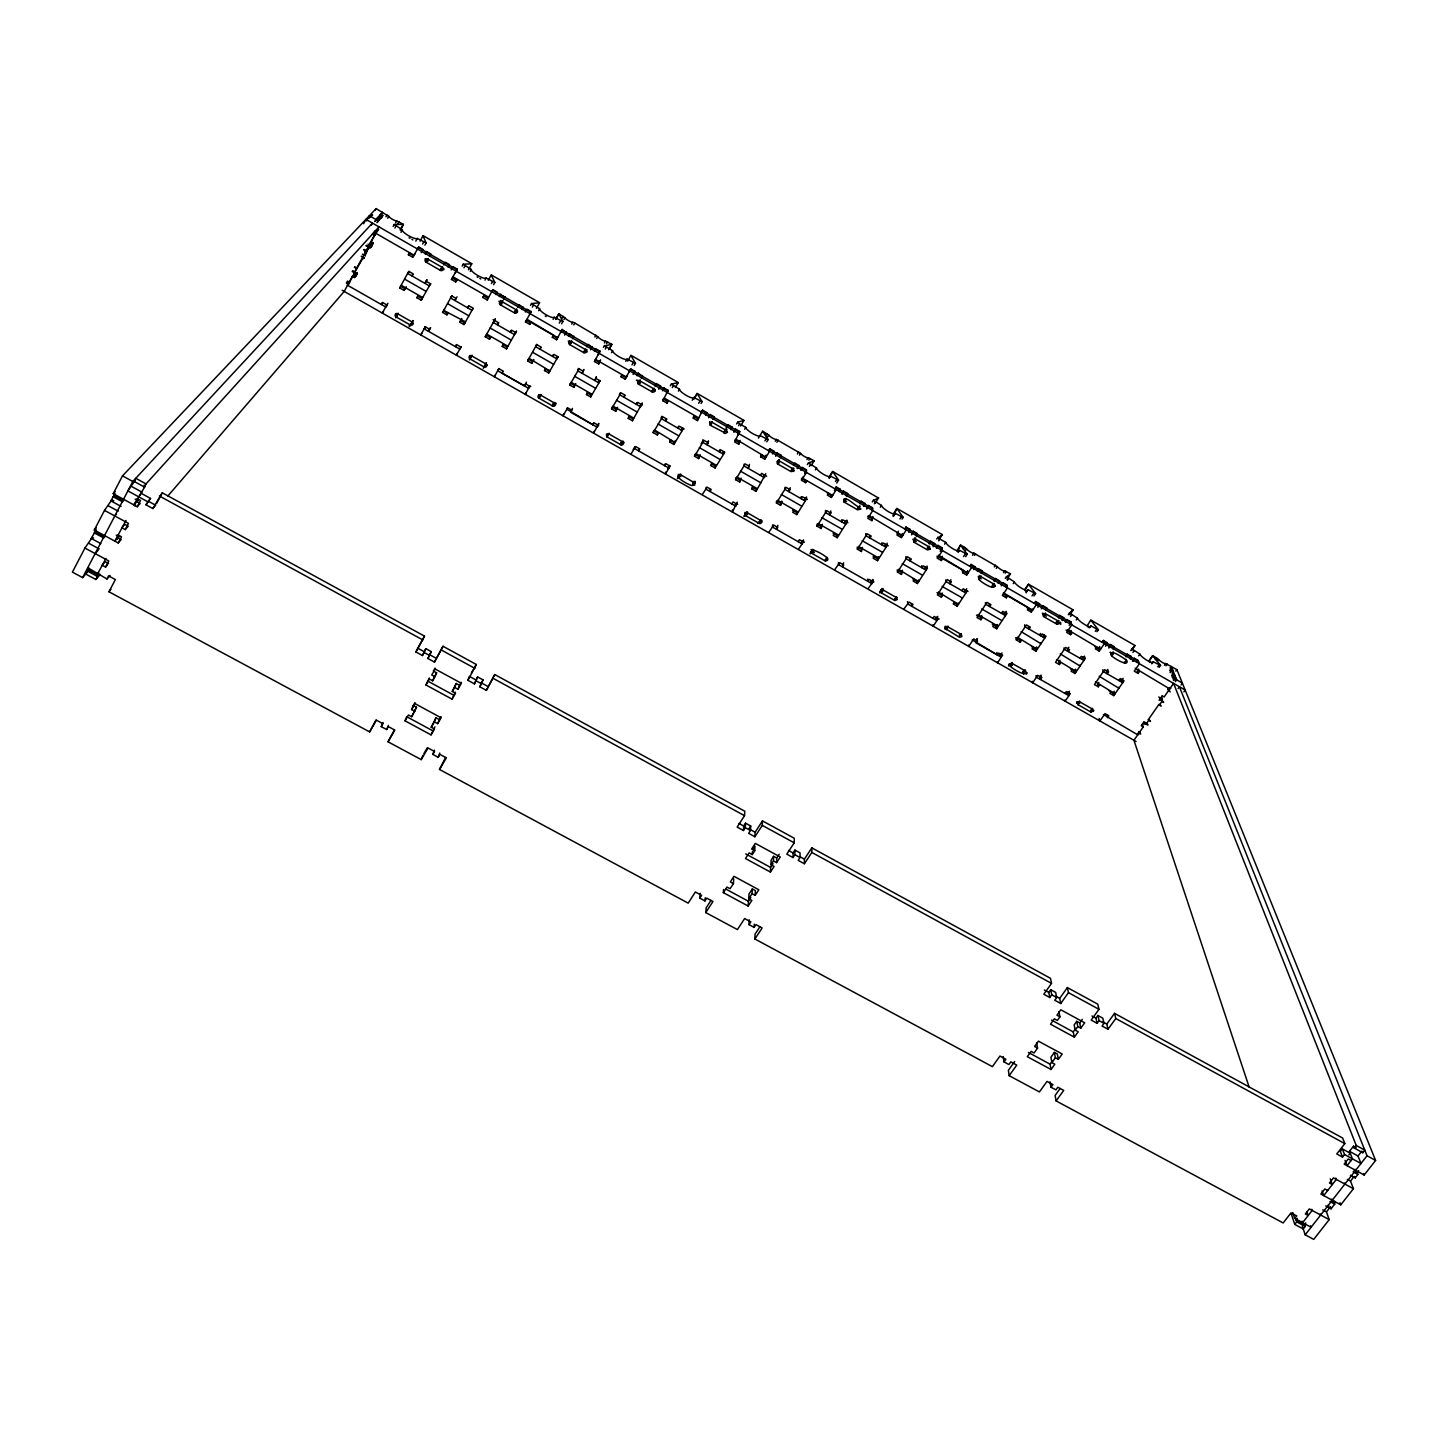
<?xml version="1.0" encoding="UTF-8"?>
<svg xmlns="http://www.w3.org/2000/svg" width="1448" height="1448" viewBox="0 0 1448 1448"><rect width="100%" height="100%" fill="white"/><g stroke="black" fill="none" stroke-linecap="round" stroke-linejoin="round"><path stroke-width="1.5" d="M805.631 482.655L805.631 480.664L801.577 478.329L801.559 480.32L805.631 482.655L806.844 480.7M800.78 470.057L802.373 467.487L806.446 469.822L806.427 472.464L801.559 480.32M475.867 679.89L469.369 676.361L467.921 680.307L474.437 683.872L477.605 676.94L482.999 679.872L479.849 686.823L486.365 690.37L494.745 674.533L744.797 811.224L744.525 815.677L737.177 827.098L743.439 830.519L743.711 826.012L745.539 823.17L750.716 825.994L750.48 830.5L748.634 833.36L754.897 836.763L755.114 832.238L762.462 820.889L794.264 838.265L794.228 842.827L786.807 854.157L793.033 857.56L793.088 852.944L794.934 850.121L800.074 852.926L800.038 857.542L798.192 860.365L804.4 863.75L804.418 859.116L811.821 847.858L1050.524 978.341L1051.52 983.391L1043.809 994.269L1049.8 997.527L1051.719 994.812L1050.723 989.726L1055.664 992.423L1056.678 997.527L1054.759 1000.224L1060.732 1003.5L1068.479 992.658L1067.393 987.572L1097.783 1004.17L1098.978 1009.31L1091.195 1020.098L1097.15 1023.338L1099.086 1020.659L1097.892 1015.482L1095.955 1018.161L1097.15 1023.338M798.626 548.937L803.441 542.023L803.459 539.887M893.742 514.873L896.982 508.646L903.19 517.407L895.371 513.425A8.145 1.901 32.4 0 1 888.674 511.814A8.145 1.901 32.4 0 1 881.452 505.424L873.47 500.32L878.52 498.021L832.636 471.433L829.052 477.17M802.373 467.487L801.233 469.985M804.255 542.258L802.246 541.118L802.228 543.977L772.526 527.072L772.635 524.882M802.789 477.098L802.789 478.347L832.618 495.469L832.582 494.456M801.215 496.628L801.197 498.655L802.409 496.718L807.278 499.451M801.613 506.094L781.286 494.474M1024.713 589.698L1028.424 584.141L1073.022 609.807L1069.764 614.658L1073.004 609.988L1069.493 613.029L1077.439 618.169A8.073 1.828 33.6 0 0 1085.041 624.74A8.073 1.828 33.6 0 0 1090.941 625.934L1098.38 629.753L1090.941 620.305M793.54 465.405L794.916 463.197L798.988 465.532L797.613 468.392M793.033 857.56L794.88 854.718L794.934 850.121M793.92 510.348L792.726 512.284L796.78 514.601L796.798 512.538L792.762 510.221M797.975 511.922L777.666 500.32M811.025 549.462L814.355 552.611M794.916 463.197L793.866 465.496M793.052 468.012L791.223 471.704L777.431 463.812L776.942 461.532L779.259 460.862L793.522 469.188L793.341 471.487L791.223 470.962M789.033 489.659L788.979 491.668L790.246 487.704M776.707 858.012L773.594 856.311L773.467 860.945L776.581 862.628L776.707 858.012L779.151 854.248M784.961 487.27L784.888 489.37L805.251 501.026L805.251 498.293L804.111 500.121M753.322 848.709L754.969 846.175L754.752 850.754L752.272 854.573L749.159 852.872L745.485 858.519L770.408 872.058L770.571 867.406L773.015 863.66M770.408 872.058L774.101 866.429L770.988 864.746L771.132 860.112L773.594 856.311M776.092 454.889L777.232 453.043L781.323 455.396L780.164 457.876M780.526 505.334L781.793 501.334L780.526 505.334L776.454 502.999L776.526 500.954L780.599 503.271M776.671 527.253L776.599 529.371L777.884 525.334M779.44 459.704L777.576 463.885L778.59 459.812M754.897 836.763L762.281 825.378L762.462 820.889M777.232 453.043L775.621 456.265M491.288 275.102L494.836 282.414L486.148 278.016A8.525 1.991 29.8 0 1 477.695 275.464A8.525 1.991 29.8 0 1 471.36 269.527L463.197 264.224L471.686 263.808M749.268 919.806L749.032 924.639L754.136 927.39L754.281 924.15M1310.621 1225.786L1311.128 1227.252L1294.747 1218.438L1296.72 1215.904L1291.037 1212.845L1283.163 1222.963L1056.099 1100.914L1063.719 1090.398L1057.818 1087.213L1055.918 1089.855L1051.013 1087.231L1052.931 1084.588L1047.013 1081.403L1039.411 1091.937L1009.184 1075.683L1016.749 1065.095L1010.813 1061.891L1008.912 1064.552L1003.989 1061.909L1005.871 1059.248L999.935 1056.045L992.387 1066.651L754.861 938.992L755.078 934.105L759.91 926.774M752.29 888.945L752.073 893.688L755.168 895.371L755.385 890.629L752.29 888.945L748.978 894.049L748.725 898.792L751.838 900.475L748.182 906.05L723.348 892.638L723.584 889.488M768.616 450.581L769.739 448.735L773.829 451.088L772.436 453.948M694.117 398.761L697.176 393.621L702.117 401.675L693.864 397.512A8.29 1.955 31.1 0 1 686.298 395.431A8.29 1.955 31.1 0 1 679.528 389.259L671.438 384.028L678.153 382.67M752.272 854.573L752.435 851.496M768.979 532.068L773.739 525.117L777.793 527.434M748.182 906.05L748.435 901.271L750.842 897.561M769.739 448.735L769.594 451.305L764.761 459.197L760.653 456.844L760.779 454.925L764.87 457.26L764.761 459.197M766.082 455.396L765.974 457.224L735.91 439.215M743.439 830.519L745.286 827.677L745.539 823.17M765.811 473.713L756.055 491.361L751.983 489.026L752.127 487.017L756.2 489.352L756.055 491.361M761.087 519.723L761.014 520.52C756.128 525.479 763.331 523.742 761.847 520.61M760.906 482.817L740.453 471.125M759.331 521.968L759.223 523.434L745.666 515.723L745.05 513.37L747.458 512.791M723.348 892.638L726.986 887.045L730.1 888.728L733.43 883.606L733.738 878.9M757.304 488.682L736.869 477.007M538.728 394.58L540.52 396.861M744.996 512.411L745.666 515.723L747.53 511.886M744.073 516.194L746.553 511.868M744.163 464.138L744 465.966L764.472 477.677L764.635 475.034L763.494 476.881M749.032 924.639L750.842 921.869L744.652 918.539L737.412 929.598L705.773 912.602L706.19 907.806L710.968 900.403M700.253 893.38L699.8 898.14L704.959 900.909L705.23 897.742M741.086 478.075L739.711 482.021L735.62 479.686L735.801 477.695L739.892 480.03L739.711 482.021M732.543 509.986L732.326 512.067L737.304 502.221M737.684 504.356L736.163 503.506L735.91 506.239L705.918 489.171L706.171 487.288M740.127 440.409L738.733 444.283L734.625 441.912L739.693 431.468L735.584 429.097L734.226 431.341M738.733 444.283L738.914 442.382L734.824 440.029M836.745 482.999L838.555 480.103L832.727 471.65L829.36 477.044M735.584 429.097L733.937 432.337M1026.161 591.671L1024.858 589.97L1028.551 584.395L1035.628 593.59L1028.044 589.752A8.091 1.864 33.2 0 1 1021.89 588.431A8.091 1.864 33.2 0 1 1014.415 581.915L1006.45 576.756L1010.451 573.969M726.244 427.739L728.054 424.771L732.163 427.142L730.969 429.622M793.938 468.374L791.386 469.822M728.054 424.771L726.516 427.812M726.063 429.296C719.638 435.269 729.412 434.092 726.082 430.327L712.018 422.273L709.81 422.816L710.226 425.241L724.235 432.518M719.946 459.396L699.384 447.631M719.602 449.912L719.348 451.83L720.561 449.839L724.778 452.228L715.095 467.976L710.986 465.623L711.258 463.668M716.362 465.297L695.818 453.55M715.095 467.976L715.348 466.021L712.615 464.446M710.28 489.46L710.027 491.487L711.203 489.533L707.113 487.198L702.461 494.275M709.067 416.372L710.19 414.508L714.317 416.879L713.104 419.359M712.271 421.639L710.371 425.314L711.185 422.092M708.181 442.762L708.452 440.862L706.986 444.753L708.181 442.762L704.054 440.409L694.515 456.229L698.642 458.582L700.126 454.672M710.19 414.508L708.543 417.73M400.318 229.798L403.232 224.404L394.2 224.476L402.363 229.834A8.616 1.991 29.4 0 0 408.535 235.68A8.616 1.991 29.4 0 0 417.296 238.413L426.128 242.902L423.051 235.807M701.502 412.028L702.624 410.164L706.751 412.535L705.538 415.015M702.968 439.739L702.841 442.418L723.457 454.201L723.765 451.649L722.643 453.496M698.642 458.582L698.95 456.645L694.841 454.292L694.515 456.229M630.984 355.52L635.473 363.339L627.074 359.086A8.362 1.973 30.7 0 1 619.237 356.86A8.362 1.973 30.7 0 1 612.595 350.76L604.649 345.837L611.78 344.461L608.739 349.674L611.907 344.353L605.517 341.094A4.742 1.104 30.5 0 1 601.391 339.574A4.742 1.104 30.5 0 1 597.753 336.642L574.259 322.705L572.865 322.252L571.725 324.135M694.479 481.424L692.506 485.496C691.33 486.51 671.166 475.813 680.596 474.745L694.805 482.962L694.642 485.261L692.633 484.718M1058.832 620.685L1056.461 621.952M702.624 410.164L697.447 420.59L693.302 418.219L693.61 416.372L697.755 418.743L697.447 420.59M698.769 417.893L664.198 398.055M680.723 474.003L678.822 477.695L678.279 474.311M678.75 435.83L658.044 424.011M675.347 440.952L675.058 442.491L654.496 429.966M678.406 426.327L678.062 428.192L679.239 426.201L684.18 428.988M669.682 465.659L668.922 468.12L634.495 448.536L634.93 446.744M674.243 442.545L670.134 440.192L669.754 442.074L673.881 444.446L675.438 440.572M665.772 472.03L665.392 474.021L670.116 466.147L665.99 463.794L664.813 465.767L665.193 463.812M666.008 419.232L665.628 421.06L666.804 419.069L662.659 416.698L653.175 432.626L657.32 434.997L658.514 433.006M667.003 403.123L667.383 401.331L663.238 398.942L662.84 400.734L667.003 403.123L668.198 401.132M662.858 389.838L663.98 387.955L668.125 390.345L662.84 400.734M657.32 434.997L657.736 433.115L653.609 430.744L653.175 432.626M766.77 441.785L768.11 439.577L762.734 431.359M663.98 387.955L662.514 390.797M655.021 385.838L656.36 383.575L660.523 385.964L659.039 388.806M656.36 383.575L655.22 385.856M654.17 388.263C647.654 394.2 657.682 392.589 654.152 389.023L639.944 380.878L637.554 381.693L638.17 383.883L652.234 391.937L653.247 388.842M639.093 448.952L638.64 450.871L639.817 448.898L635.672 446.545L631.147 453.731M1159.124 667.419L1160.554 665.356L1153.223 661.772A8.073 1.81 34 0 1 1147.594 660.722A8.073 1.81 34 0 1 1139.866 654.08L1131.956 648.957L1134.979 645.645M637.283 412.137L616.468 400.227M636.975 402.598L636.505 404.408L637.681 402.399L642.297 405.006M632.414 420.771L632.903 418.924L628.758 416.553L628.251 418.4L632.414 420.771L642.315 402.997L641.138 404.988M633.753 418.11L612.975 406.11M642.333 376.172L638.315 373.204L637.211 375.086M640.324 380.064L638.315 383.955L639.817 380.118M622.966 441.007L620.993 444.808L607.146 436.952L606.332 434.834L608.757 433.875L622.749 441.839C626.043 443.541 619.545 447.523 621.5 442.907L620.649 442.418M638.315 373.204L637.048 375.666M628.722 372.426L630.676 368.806L634.839 371.213L633.138 374.417M539.434 302.813L531.543 303.537L539.688 308.822A8.435 1.973 30.2 0 0 546.149 314.831A8.435 1.973 30.2 0 0 554.312 317.239L562.892 321.51L558.856 313.999L555.851 319.248M624.504 395.467L623.998 397.241L625.174 395.232L620.993 392.842L611.581 408.879L615.762 411.25L617.463 407.449L615.762 411.25M630.676 368.806L625.264 379.195L621.083 376.788L621.608 375.05L625.771 377.457L625.264 379.195M626.875 375.756L626.459 377.15L595.689 359.502L596.087 358.326M556.195 403.232L554.765 404.517L552.72 403.793M606.821 433.821L607.146 436.952L609.101 433.242M620.305 393.114L619.798 394.888L640.649 406.816L641.265 404.408L640.161 406.291M611.581 408.879L612.124 407.069L616.287 409.44M637.971 380.1L640.505 383.213M594.205 431.341L593.608 433.224L598.857 423.395L596.775 426.635M571.327 410.399L570.675 412.228L592.938 424.879L593.535 423.015M595.581 388.281L574.621 376.299M590.694 396.951L591.291 395.159L587.11 392.788L586.512 394.562L590.694 396.951L600.069 380.86M592.069 394.308L571.127 382.344M595.87 378.471L596.449 376.733L594.694 380.48L595.87 378.471L600.16 380.878M486.365 690.37L494.745 674.533M598.712 363.937L600.467 360.208L598.712 363.937L594.513 361.529L595.11 359.828L599.291 362.235M594.495 351.231L595.798 348.769L599.997 351.176L594.513 361.529M479.849 686.823L482.999 679.872M929.652 546.692L929.797 549.281L927.498 549.932L913.869 542.113L913.435 539.887L915.733 539.235L929.236 546.964L927.245 549.027M474.437 683.872L477.605 676.94M570.675 412.228L572.485 408.408M583.273 371.249L583.888 369.53L582.096 373.276L583.273 371.249L579.073 368.842L569.734 384.987L573.933 387.376L575.743 383.611M592.105 347.321L588.105 344.353L586.802 346.796M699.8 898.14L701.61 895.353L695.366 891.986L688.198 903.136L439.486 769.449L445.604 757.467M467.921 680.307L476.356 664.487L443.016 646.261L434.472 662.08L427.902 658.496L431.269 651.636L425.839 648.686L422.472 655.546L415.884 651.944L424.499 636.125L162.267 492.791L152.818 508.538L145.995 504.809L150.52 498.42L141.09 493.279L140.004 495.343M573.933 387.376L574.585 385.621L570.385 383.231L569.734 384.987M434.4 750.173L432.807 754.39L438.183 757.286L439.739 753.032M566.729 409.151L597.101 427.251L598.658 425.223M566.91 408.698L566.946 408.173M563.688 414.001L563.019 415.829L567.652 407.847L571.833 410.218M585.752 348.986L583.761 352.642L569.697 344.588A1.828 1.756 29.3 0 1 568.992 342.144A1.828 1.756 29.3 0 1 571.453 341.529L585.517 349.602A1.828 1.756 27.6 0 1 586.223 352.027A1.828 1.756 27.6 0 1 583.761 352.642L585.028 349.674M578.476 368.462L577.879 370.887L598.875 382.906L599.635 380.589L598.549 382.471M459.378 685.23L456.138 683.474L454.618 687.456L457.894 689.23L461.116 682.279M429.296 678.008L425.929 684.958L452.048 699.149L455.306 692.162M1098.38 629.753L1096.969 631.672M452.048 699.149L455.541 693.23L452.283 691.456L456.138 683.474M439.215 719.529L435.975 717.774L434.4 721.882L437.64 723.638L440.934 716.597M394.345 729.864L388.046 741.81L421.205 759.621L422.834 755.385M432.644 730.715L406.725 716.724L405.024 720.832L431.033 734.878L434.925 726.824M431.033 734.878L434.491 729.014L431.233 727.258L435.975 717.774M554.874 402.417L552.883 406.092L538.909 398.146A1.81 1.738 26.7 0 1 538.185 395.738A1.81 1.738 26.7 0 1 540.629 395.123L554.62 403.087C558.059 404.933 551.109 408.644 553.733 404.354M571.707 340.913L569.697 344.588L571.236 341.239M573.879 336.841L569.879 333.873L568.557 336.316M425.929 684.958L429.404 679.003L432.662 680.795L436.608 672.831L433.35 671.058L435.07 668.089M432.662 680.795L436.608 672.831M434.472 662.08L443.016 646.261M405.024 720.832L408.445 714.95L411.703 716.706L416.517 707.239L413.277 705.484L414.997 702.552M411.703 716.706L416.517 707.239M414.852 711.312L411.594 709.556L413.277 705.484M566.15 332.388L562.15 329.438L556.557 339.755L552.34 337.33L553.046 335.701L557.263 338.108L556.557 339.755M539.651 396.354L538.909 398.146L540.919 394.471M553.607 364.281L532.52 352.226M655.184 389.44L652.795 390.272M548.72 372.987L549.426 371.267L545.226 368.86L544.502 370.579L548.72 372.987L558.005 356.787M550.294 369.91L549.86 370.996L529.063 358.308M427.902 658.496L431.269 651.636M553.335 354.724L552.629 356.407L553.788 354.38L558.276 356.914M422.472 655.546L425.839 648.686M561.245 331.592L562.15 329.438M558.168 336.696L557.733 337.71L526.945 319.266M383.05 722.498L381.24 726.625L386.634 729.539L388.426 725.394M415.884 651.944L424.499 636.125M526.058 392.607L525.28 394.381L529.751 386.019L530.801 386.616M529.751 386.019L528.719 388.354L497.804 370.76L498.926 368.516L494.365 376.806L495.252 375.068M87.912 567.833L106.989 578.983L108.582 575.924L115.369 579.562L108.944 591.779L369.638 731.91L375.991 719.964M502.872 371.43L502.04 373.15L524.52 385.964L525.298 384.209M524.52 385.964L526.439 382.2M540.701 347.484L539.959 349.149L541.118 347.122L536.448 344.407M531.85 363.358L532.611 361.656L528.411 359.249L527.633 360.932L531.85 363.358L533.769 359.629L533.009 361.33M897 597.318L895.588 598.386M529.715 324.37L530.493 322.777L526.258 320.352L525.479 321.927L529.715 324.37L530.891 322.325L553.498 335.284L552.34 337.33M530.131 313.727L531.163 311.628L526.927 309.184L525.371 312.008M838.519 480.211L830.573 476.157A8.199 1.919 32 0 1 823.604 474.383A8.199 1.919 32 0 1 816.527 468.066L808.491 462.871L814.084 460.935M506.474 348.859L507.307 347.212L503.089 344.787L502.239 346.434L506.474 348.859L516.52 330.959M507.922 346.235L486.727 334.126M511.379 340.135L490.166 328.008M515.615 332.479L514.529 334.633L493.279 322.47L495.325 318.813L485.261 336.751L489.496 339.176L490.655 337.131M511.126 330.56L510.293 332.171L511.452 330.144L516.14 332.787M523.126 307.682L519.162 304.732L517.642 307.41M93.577 538.023L92.31 537.317L84.925 548.068L72.4 572.123L82.608 577.607L87.079 572.521M117.813 537.697L121.198 539.525L118.193 542.964L94.301 530.022L104.528 510.384L111.858 499.777L113.777 500.809M136.745 501.587L140.148 503.433L137.216 506.728L113.234 493.659L122.501 475.867L376.136 208.621L388.716 216.295A4.905 1.122 29.3 0 0 392.209 219.173A4.905 1.122 29.3 0 0 396.716 220.911L403.431 224.331L400.318 230.105M100.817 543.634L91.26 538.457L96.238 529.769M121.071 506.42L110.844 500.863L115.044 493.641M82.608 577.607L132.8 481.496L372.444 223.119L371.322 225.236M89.161 568.304L85.74 574.041L95.876 579.508L100.292 574.385M144.058 485.261L145.343 485.949L144.366 487.035L134.121 481.424L135.768 478.293L146.013 483.904L378.96 226.865L370.688 242.268L372.842 243.517L370.598 247.698L366.398 245.291M147.642 501.696L127.877 490.908L135.117 480.374L134.121 481.424M95.876 579.508L99.097 574.132M144.366 487.035L146.013 483.904M117.397 539.235L118.808 536.556L116.256 535.181M134.863 505.931L135.478 504.755M136.691 502.438L137.723 500.483L135.171 499.108M137.723 500.483L133.795 504.863L145.343 485.949M516.321 309.89L502.13 301.709A1.846 1.774 36 0 0 499.651 302.361A1.846 1.774 36 0 0 500.393 304.822L514.583 312.967A1.846 1.774 34.8 0 0 517.045 312.352A1.846 1.774 34.8 0 0 516.321 309.89L516.737 309.112M108.582 563.544L105.197 561.715L102.138 565.245L105.541 567.073L108.763 560.937L84.925 548.068M118.193 542.964L121.451 536.774L118.03 534.927M125.216 529.588L128.184 526.221L124.8 524.375L121.795 527.742L125.216 529.588L128.474 523.38L104.528 510.384M137.216 506.728L140.492 500.483L137.071 498.619M145.995 504.809L150.52 498.42M156.637 503.47L162.267 492.791M371.412 215.499L370.851 216.512L372.643 214.956M483.288 368.299L486.365 362.815M484.103 366.959A1.828 1.738 31.5 0 0 486.546 366.344A1.828 1.738 31.5 0 0 485.822 363.919L471.686 355.882A1.828 1.738 32.6 0 0 469.243 356.498A1.828 1.738 32.6 0 0 469.985 358.923L484.103 366.959L485.008 365.258A1.828 1.738 31.6 0 0 487.252 364.896M485.804 363.937L486.438 362.76M363.593 223.716L364.226 222.54M364.444 222.141L365.91 219.372L1185.152 690.026L1183.867 691.873M366.579 220.947L367.14 219.915M367.412 219.39L369.367 215.734L378 220.693L378.815 219.825L376.661 218.576L375.394 220.929M369.095 217.924L371.828 214.503M375.213 210.34L376.136 208.621M374.724 221.544L382.507 212.277L380.227 216.53M376.353 219.734L377.403 217.779L379.539 219.028L380.353 218.159L378.2 216.91L377.15 218.865M378.815 217.073L379.865 215.118L382.001 216.349L382.797 215.499L380.661 214.268L379.412 216.585M376.951 222.648L378 220.693M377.548 222.159L378.815 219.825M378.489 220.965L379.539 219.028M379.304 220.096L380.353 218.159M380.951 218.286L382.001 216.349M381.548 217.815L382.797 215.499M352.154 271.464L354.181 272.622L356.841 267.989L366.181 250.631L364.154 249.472M363.719 249.925L365.765 251.101L370.779 243.011L364.425 254.794L365.674 253.853M357.294 273.274L355.81 276.043L353.656 274.812L352.371 276.278L344.208 291.428L167.877 495.976M353.656 274.812L348.371 284.297L346.362 283.156M359.774 263.446L353.891 273.744L355.013 271.681L354.181 272.622M360.099 262.83L361.348 260.694M376.788 231.825L370.688 242.268M366.018 252.531L367.068 250.576M367.484 249.798L368.534 247.861L367.792 248.549M366.217 252.767L367.068 251.21M367.901 249.653L368.534 248.477M369.367 246.92L372.788 242.468M354.145 275.808L356.95 272.496M385.946 216.784L386.978 214.865M371.303 245.816L372.969 242.721M352.371 276.278L354.525 277.509L356.769 273.364L352.57 270.975L354.579 272.17M387.684 218.232L388.716 216.295M393.15 226.413L394.2 224.476M395.684 222.829L396.716 220.911M394.906 228.078L395.956 226.141M397.928 223.68L398.978 221.761M401.006 232.35L402.363 229.834M489.496 339.176L490.383 337.547L486.148 335.122L485.261 336.751M498.42 323.284L497.551 324.877L498.709 322.832L493.116 319.592M414.942 253.726L412.698 257.237L408.372 254.758L409.512 252.658M415.811 241.11L417.296 238.413M420.119 241.183L423.051 235.626L471.849 263.717L468.482 269.817M387.901 303.302L382.218 313.076L383.43 311.501M412.698 257.237L418.725 247.011L423.015 249.472L421.169 252.676M386.109 306.777L387.431 305.003M417.658 248.966L418.725 247.011M422.617 244.024L423.685 242.088M399.72 287.917L400.861 286.414L405.15 288.858L404.01 290.36L399.72 287.917L408.77 271.337L413.078 273.817L411.938 275.88L413.042 274.414M408.046 273.437L409.114 271.5L407.612 273.455L429.133 285.763L430.816 283.935M424.898 245.164L426.164 242.866M404.01 290.36L406.273 286.794M425.187 253.961L426.599 251.536L430.907 254.015L429.477 256.423M425.549 253.491L426.599 251.536M395.847 317.818L397.386 315.193M428.174 258.486L426.056 262.142A1.864 1.774 41 0 1 425.296 259.663A1.864 1.774 41 0 1 427.757 259.029L442.129 267.283A1.864 1.774 40.2 0 1 442.889 269.762A1.864 1.774 40.2 0 1 440.409 270.396L426.056 262.142L427.92 259.464M416.915 297.727L418.001 296.207L422.273 298.65L421.205 300.17L416.915 297.727L418.038 295.663M421.205 300.17L430.545 283.772M413.078 320.605L409.766 326.488L408.879 325.981M442.527 266.722L440.427 270.378L442.436 267.283M443.722 264.948L445.224 262.233L449.495 264.694L448.102 267.12M451.233 269.943L453.079 266.758L457.351 269.219L455.306 272.821M451.45 279.464L452.446 277.98L456.717 280.441L455.74 281.926L451.45 279.464L456.048 271.156M424.517 328.624L425.296 326.56M462.165 266.106L463.233 264.188M429.549 329.221L428.427 331.266L430.599 327.61L429.549 329.221L425.278 326.796L420.753 334.977L421.839 333.348M455.74 281.926L456.88 279.862M463.957 267.789L465.025 265.871M442.617 312.406L443.631 310.849L447.903 313.275L446.889 314.849L442.617 312.406L451.74 295.953L456.029 298.397L457.007 296.876M450.853 297.926L451.903 296.007M470.31 271.446L471.36 269.527M446.889 314.849L448.029 312.786M456.029 298.397L454.871 300.46L455.867 298.922M459.704 322.162L460.681 320.569L464.935 322.995L463.975 324.587L459.704 322.162L461.822 318.524M484.971 280.134L486.148 278.016M488.32 280.224L491.288 274.903L539.597 302.723L536.394 308.37M463.975 324.587L473.134 308.189L468.844 305.745L467.704 307.809L468.663 306.252M482.872 297.492L483.777 295.971L488.03 298.415L487.143 299.935L482.872 297.492L484.012 295.428M491.397 283.573L492.465 281.654M469.985 358.941L470.926 357.24A1.828 1.738 32.7 0 1 469.985 355.448M472.048 355.249L469.424 359.918M502.112 301.727L502.818 300.46L500.393 304.804L501.533 302.741L498.89 301.22M504.719 297.093L500.465 294.65M493.587 284.677L494.872 282.378M461.206 346.995L456.247 355.14L457.224 353.457M487.143 299.935L492.935 289.654L497.207 292.116L495.831 294.541M499.379 296.587L500.736 294.143M369.186 217.779L370.489 216.567M503.632 299.03L504.99 296.587M516.556 309.329L514.601 312.949L515.687 310.868L517.533 311.935M522.04 309.601L523.398 307.157M502.239 346.434L503.379 344.407M530.493 305.383L531.561 303.501M532.321 307.103L533.407 305.202M525.479 321.927L531.163 311.628M502.04 373.15L503.18 371.122L498.945 368.715M538.602 310.723L539.688 308.822M527.633 360.932L536.719 344.552L535.706 346.76L556.828 358.851L557.751 356.606L556.666 358.507M553.136 319.32L554.312 317.239M555.616 319.429L558.837 313.8L564.991 317.782A4.778 1.104 30.3 0 0 568.611 320.714A4.778 1.104 30.3 0 0 572.793 322.271M559.272 323.103L560.575 320.841M562.114 318.18L563.2 316.316M561.589 323.791L562.892 321.51M563.924 319.646L564.991 317.782M564.611 335.067L566.367 331.863M544.502 370.579L545.661 368.552M573.806 324.913L574.892 323.031M538.819 397.639L540.538 394.634M572.774 338.742L574.096 336.298M552.303 406.309L554.041 403.322M594.875 337.022L595.942 335.158M577.643 370.507L578.729 368.607M596.685 338.506L597.753 336.642M369.638 731.91L376.408 720.181L382.942 723.692L381.24 726.625M590.549 349.801L592.304 346.76M598.893 353.077L599.997 351.176M604.431 342.959L605.517 341.094M598.042 354.778L599.798 351.737L561.933 329.963M603.418 347.339L604.504 345.457M606.495 343.719L607.581 341.855M605.3 349.077L606.386 347.194M386.634 729.539L388.354 726.606L394.852 730.118L388.046 741.81M586.512 394.562L587.671 392.553M611.509 352.642L612.595 350.76M411.594 709.556L415.033 703.656L441.097 717.774L437.64 723.638M460.935 346.85L459.649 349.058L424.137 328.859L425.567 326.705M625.771 361.348L627.074 359.086M627.726 361.077L630.948 355.303L678.279 382.562L675.311 387.467M592.938 424.879L594.114 422.888L598.277 425.26M621.083 376.788L622.26 374.761M491.759 291.682L492.935 289.654M488.682 297.202L452.971 276.821M631.962 364.896L633.283 362.652M625.771 377.457L626.948 375.43M634.188 365.529L635.491 363.285M619.382 394.399L620.052 393.259M633.735 373.095L634.839 371.213M431.233 727.258L434.4 721.882M452.283 691.456L454.618 687.456M457.894 689.23L461.387 683.293L435.214 669.048L431.739 675.003L435.015 676.777M606.567 436.663L608.305 433.694M641.229 378.055L642.478 375.593M423.974 753.449L427.377 747.657M471.36 672.958L476.356 664.487M421.205 759.621L428.047 748.001L434.527 751.494L432.807 754.39M628.251 418.4L629.428 416.391M620.577 444.138L621.663 442.292M620.504 444.572L623.925 442.31M438.183 757.286L439.902 754.372L446.364 757.865L439.486 769.449M658.731 388.969L660.523 385.964M456.392 344.968L455.414 346.615L456.554 344.588L460.79 347.013M670.334 385.82L671.438 383.973M633.21 449.568L634.966 446.599M667.021 392.209L668.125 390.345M672.27 387.575L673.374 385.729M661.102 417.766L661.989 416.282L661.446 418.725L682.189 430.581L682.641 428.101L681.302 430.327M678.424 391.123L679.528 389.259M994.432 584.232L992.441 587.182C991.065 588.178 971.771 577.607 981.092 576.72L994.324 584.322C997.129 585.897 991.97 589.553 992.115 585.77M692.198 400.281L693.864 397.512M693.827 398.924L697.121 393.404L744 420.391L740.58 425.983M669.754 442.074L670.931 440.102M673.881 444.446L683.384 428.572M698.66 403.25L699.999 401.042M701.031 403.467L702.135 401.621M693.302 418.219L694.497 416.228M668.324 467.342L669.429 465.514M667.546 469.08L669.302 466.147M700.741 413.766L702.533 410.779L739.62 432.101L737.828 435.07M705.629 414.399L706.751 412.535M472.79 308.913L471.958 310.27L450.581 298.035L451.848 296.098M468.881 315.845L447.541 303.646M465.514 321.89L443.74 310.379L444.572 309.112M677.954 477.261L679.727 474.329M713.194 418.743L714.317 416.879M677.393 478.654L679.166 475.722L680.886 476.682M701.122 443.866L703.149 440.482M692.922 482.817L693.809 481.37M724.67 430.346L725.358 429.242M730.806 429.368L732.163 427.142M710.986 465.623L712.181 463.65M736.616 423.938L737.72 422.092L743.892 420.517M738.571 425.712L739.693 423.884L745.792 427.377A8.236 1.937 31.5 0 0 752.707 433.622A8.236 1.937 31.5 0 0 759.983 435.54L768.11 439.631M738.571 433.314L739.693 431.468M744.67 429.223L745.792 427.377M758.408 438.111L762.662 431.142L768.761 435.07A4.67 1.086 31.6 0 0 772.508 438.074A4.67 1.086 31.6 0 0 776.327 439.432L800.563 453.369A4.652 1.086 31.8 0 0 804.31 456.392A4.652 1.086 31.8 0 0 808.093 457.713L814.174 460.79L811.17 465.604M735.62 479.686L745.213 463.957L749.322 466.31L748.109 468.283L749.485 464.356M765.793 435.396L766.897 433.586M764.942 440.862L766.046 439.034M767.657 436.898L768.761 435.07M731.837 503.904L733.032 501.949L737.104 504.266M760.653 456.844L761.865 454.871M734.824 505.678L736.163 503.506M764.87 457.26L766.082 455.306M775.223 441.242L776.327 439.432M776.906 442.292L778.246 440.102M772.689 452.934L773.829 451.088M751.983 489.026L753.177 487.071M760.399 475.306L761.612 473.351L766.662 476.211M780.182 457.224L781.323 455.396M744.272 516.176L745.829 513.642M797.341 454.038L798.681 451.867M799.441 455.179L800.563 453.369M791.73 468.338L794.319 470.835M758.01 523.506L758.915 522.058M797.16 468.482L798.988 465.532M776.454 502.999L786.119 487.379L790.192 489.714M806.97 459.523L808.201 457.695M808.853 460.174L809.957 458.364M807.351 464.627L808.491 462.871M805.305 471.668L806.446 469.822M804.599 473.424L806.427 470.491L769.702 449.387M809.36 466.419L810.5 464.609M815.387 469.894L816.527 468.066M805.269 498.945L806.482 497.008L806.482 499.035L796.78 514.601M1092.516 708.923L1091.068 709.701M1093.276 711.457L1092.896 709.339L1079.737 701.846L1077.475 702.479L1077.855 704.597L1091.014 712.09L1093.946 710.479M829.107 478.51L830.573 476.157M835.442 481.424L836.763 479.704M798.192 541.661L799.405 539.724L803.441 542.023M828.546 493.153L827.333 495.107L831.387 497.442L836.292 489.605L836.184 486.926L840.238 489.243L839.116 491.741M801.124 542.909L802.246 541.118M835.044 488.754L836.184 486.926M834.374 490.528L836.202 487.614L872.583 508.501M821.088 528.484L822.265 524.447L821.088 528.484L817.052 526.185L826.772 510.655L830.826 512.972L829.614 514.927L829.541 512.845M839.098 491.071L840.238 489.243M842.465 493.008L843.605 491.18L847.659 493.515L846.537 496.012M842.03 494.42L843.605 491.18M810.265 552.973L812.509 549.389M845.922 498.384L844.112 502.058C843.134 492.356 856.582 507.814 859.46 506.891L860.04 509.244L857.614 509.823L843.858 501.895L844.22 498.981M846.284 495.705L847.659 493.515M810.156 553.878L811.839 551.181L811.857 553.353L825.288 560.973C834.682 560.032 815.061 549.788 813.667 550.475C808.636 549.335 812.762 557.896 813.667 549.516M834.428 533.479L833.215 535.416L837.252 537.715L847.008 522.239L846.899 520.158L845.686 522.076M844.492 523.217L845.632 521.407L845.777 524.212L825.541 512.628L825.487 510.438M859.967 503.053L861.108 501.243L865.144 503.56L864.04 506.058M860.003 503.741L861.108 501.243M863.533 506.112L865.144 503.56M866.664 508.393L868.492 505.497L872.529 507.796L872.764 510.565M866.719 509.081L868.492 505.497M872.293 501.967L873.434 500.175M874.339 503.795L875.479 501.985M871.37 509.624L872.529 507.796M875.189 503.216L878.574 497.877M872.764 510.547L867.823 518.348L871.859 520.665L872.909 516.628M843.641 562.765L842.519 566.874L843.731 564.955L839.713 562.675L834.826 569.516M880.312 507.216L881.452 505.424M862.483 547.416L861.415 551.507L857.397 549.208L867.189 533.787L871.207 536.104L869.995 538.023L869.814 535.905M893.235 514.094L896.873 508.411L942.376 534.602L939.173 539.543M895.371 513.425L893.525 516.284L892.674 515.796M887.081 543.163L887.298 545.317L877.47 560.684L873.47 558.385L874.683 556.466M899.95 518.999L901.308 516.846M884.619 546.186L885.76 544.394L886.049 547.254L865.94 535.76L865.777 533.588M902.068 519.09L903.208 517.298M877.47 560.684L878.502 556.575M908.692 532.212L909.996 529.335L905.995 527.036L906.339 529.859L901.398 537.588L897.38 535.289L898.357 531.235M870.519 582.404L871.66 580.63L873.904 581.897M904.837 528.846L905.995 527.036M871.732 581.354L872.945 579.453L873.126 581.698L868.185 588.467M901.398 537.588L902.376 533.534L902.647 535.651L868.999 515.597M908.837 531.144L909.996 529.335M912.168 533.063L913.326 531.253L917.326 533.552L916.276 536.068M911.57 534.855L913.326 531.253M879.751 592.015L882.031 588.467M915.679 537.95L914.014 542.186L914.557 537.878M916.168 535.362L917.326 533.552M879.696 592.938L881.18 590.639M881.398 592.884L880.818 590.603L883.099 589.97L896.656 597.68L897.235 599.599L894.828 600.522L881.398 592.902L883.099 588.63M902.466 570.259L901.489 574.385L897.489 572.105L907.353 556.792L911.353 559.073L910.122 560.991L909.833 558.801M929.019 543.724L930.648 541.208L934.63 543.507L933.127 546.729M929.598 543.724L930.648 541.208M750.716 825.994L748.888 828.835L755.114 832.238M936.603 538.964L942.322 534.746M933.236 545.661L934.63 543.507M704.959 900.909L706.751 898.122L712.977 901.471L705.773 912.602M938.684 540.792L939.842 539.018L945.761 542.421A8.127 1.882 32.8 0 0 953.092 548.864A8.127 1.882 32.8 0 0 959.535 550.331L967.246 554.258L960.603 545.281L956.947 550.91M927.028 566.023L927.354 568.231L917.453 583.508L913.471 581.227L914.702 579.327M936.331 547.923L937.96 545.407L941.942 547.706L942.431 550.602L937.453 558.276L941.435 560.575L942.322 556.466L941.435 560.575M936.91 547.923L937.96 545.407M924.494 569.01L925.652 567.236L926.087 570.168L906.104 558.729L905.851 556.684M940.784 549.498L941.942 547.706M940.205 551.308L942.069 548.43L906.068 527.76M944.603 544.195L945.761 542.421M958.142 552.466L959.535 550.331M963.445 549.154L964.603 547.398L966.522 548.919A4.597 1.05 32.9 0 0 970.395 551.978A4.597 1.05 32.9 0 0 973.87 553.154L997.382 566.693A4.597 1.05 33.1 0 0 1001.274 569.752A4.597 1.05 33.1 0 0 1004.695 570.892L1010.487 573.806L1006.994 579.218M965.382 550.674L966.522 548.919M963.572 556.557L965.418 553.733M965.635 556.629L967.246 554.15M950.865 579.689L950.015 583.834L951.264 581.933L947.282 579.653L937.363 594.875L941.327 597.137L942.195 592.974M941.327 597.137L942.576 595.237M972.495 555.254L973.87 553.154M748.725 898.792L752.073 893.688M770.988 864.746L773.467 860.945M932.928 618.332L934.159 616.45L938.123 618.712L933.2 626.242L932.983 624.776M973.816 569.607L975.065 566.729L971.101 564.449L971.699 567.399L966.685 575.037L962.721 572.756L963.97 570.838L942.684 558.656M974.45 555.489L975.608 553.733M935.281 619.237L936.422 617.481L939.137 619.02M969.925 566.24L971.101 564.449M755.168 895.371L758.824 889.778L733.955 876.312L730.317 881.923L733.43 883.606M776.581 862.628L780.273 856.981L755.295 843.388L751.621 849.053L754.752 850.754M936.548 618.26L937.779 616.377M966.685 575.037L967.499 570.91M973.889 568.521L975.065 566.729M954.485 602.042L953.236 603.925L957.2 606.187L967.155 591.019M961.943 590.657L963.173 588.757L968.024 591.49M977.201 570.421L978.359 568.63L982.323 570.91L981.31 573.426M977.346 571.146L978.359 568.63M964.151 591.707L965.309 589.933L965.888 592.956L946.015 581.589L945.743 579.906M965.472 590.657L966.721 588.757M944.838 628.052L945.978 626.296M980.857 575.616L979.21 579.598L979.282 575.544M981.165 572.684L982.323 570.91M944.838 629.011L947.969 626.894L961.4 634.532L961.888 636.577L959.553 637.337L945.435 628.613L945.888 627.292L947.517 628.36M754.136 927.39L755.965 924.62L762.137 927.951L754.861 938.992M994.287 566.91L995.446 565.154M996.242 568.431L997.382 566.693M804.4 863.75L811.839 852.456L811.821 847.858M994.106 580.63L995.518 578.476L999.464 580.757L998.468 583.291M994.269 581.372L995.518 578.476M1003.536 572.648L1004.858 570.856M998.052 582.892L999.464 580.757M1005.256 573.209L1006.396 571.471M1005.274 578.44L1006.45 576.756M1001.346 584.775L1002.758 582.639L1006.704 584.92L1007.428 587.924L1002.396 595.526L1006.36 597.789L1007.609 595.888L1028.659 607.997L1027.392 609.88L1031.338 612.142L1036.406 604.558L1035.573 601.499L1034.397 603.273M989.183 604.232L989.672 606.531L990.921 604.63L986.957 602.368L976.984 617.5L980.93 619.744L981.708 615.527M1001.292 585.879L1002.758 582.639M980.93 619.744L982.178 617.862M1007.392 580.304L1008.55 578.548M1005.527 586.693L1006.704 584.92M1013.238 583.671L1014.415 581.915M976.368 643.057L977.147 638.803L976.368 643.057L997.346 654.967L998.577 653.102L1002.505 655.329L997.527 662.804L997.328 661.881M994.016 624.613L992.767 626.495L996.713 628.758L1006.722 613.681L1006.179 611.364L1004.93 613.246M1001.527 613.3L1002.776 611.418L1006.722 613.681M1003.555 614.26L1004.731 612.504L1005.437 615.599L985.69 604.287L985.364 602.712M996.713 628.758L996.188 626.405L997.437 624.522M1026.415 592.214L1028.044 589.752M1032.008 595.906L1033.872 593.101M1033.981 595.924L1035.628 593.535M999.391 655.727L1000.568 653.989L1002.505 655.093M1000.749 654.768L1001.98 652.921M1038.325 605.536L1039.501 603.762L1035.573 601.499M1037.818 607.364L1039.501 603.762M1021.546 640.342L1020.297 642.224L1016.369 639.98L1026.415 624.957L1030.342 627.201L1029.094 629.084L1028.496 626.731M1041.583 607.4L1042.777 605.644L1046.687 607.889L1045.836 610.26M1041.329 608.884L1042.777 605.644M1008.604 664.795L1009.292 663.763M1045.402 612.957L1043.501 616.468L1043.32 614.26L1045.51 613.753L1058.76 621.337L1059.176 623.726L1056.986 624.233L1043.628 616.577L1043.139 613.192M1045.51 609.662L1046.687 607.889M1008.55 665.953L1009.944 663.872L1012.387 665.247M1012.116 662.442L1012.351 663.528C1009.727 670.623 1008.387 661.664 1012.369 663.51M1033.311 647.075L1032.062 648.939L1035.972 651.166L1046.053 636.197L1042.126 633.952L1040.859 635.817L1040.243 633.464M1042.741 636.686L1043.918 634.93L1044.768 638.097L1025.13 626.857L1024.623 624.812M1035.972 651.166L1035.356 648.776L1036.623 646.912M1058.325 617.518L1059.755 615.4L1063.665 617.644L1062.47 620.54M1058.796 617.934L1059.755 615.4M1023.519 673.718L1023.012 671.582L1023.519 673.718L1025.148 669.845C1030.324 679.981 1010.577 667.564 1010.487 666.315L1009.944 663.854M1060.714 624.414L1060.588 622.224M1061.999 620.106L1063.665 617.644M1026.361 674.171L1027.302 672.795M1068.298 614.694L1069.475 612.957M1065.257 621.988L1066.923 619.527L1070.832 621.771L1071.773 624.884L1066.687 632.432L1070.615 634.677L1071.882 632.794M1065.963 622.061L1066.923 619.527M1070.47 616.577L1071.647 614.821M1069.638 623.527L1070.832 621.771M1069.167 625.373L1071.068 622.568L1035.773 602.278M1076.262 619.907L1077.439 618.169M1070.615 634.677L1069.909 632.305L1071.158 630.441M1041.619 677.592L1040.352 679.438L1039.736 676.976L1040.985 675.112L1041.619 677.592L1037.709 675.365L1032.696 682.786L1032.315 681.248M1060.008 660.27L1058.76 662.134L1059.429 664.56L1060.696 662.695M1068.823 647.238L1067.574 649.102L1068.262 651.51L1069.529 649.645L1065.619 647.401L1055.52 662.333L1059.429 664.56M1089.638 627.835L1090.941 625.934M456.029 271.174L457.351 269.219M1095.303 631.328L1096.715 629.246M1072.389 669.374L1071.122 671.239L1075.013 673.465L1085.149 658.569L1084.389 656.161L1083.14 658.007M1079.973 658.207L1081.24 656.342L1085.149 658.569M1081.692 658.985L1082.869 657.229L1083.864 660.469L1064.334 649.301L1063.954 647.944M1075.013 673.465L1074.307 671.003L1075.556 669.157M1065.004 693.465L1066.253 691.619L1070.144 693.827L1065.113 701.212L1064.805 700.108M1096.643 647.003L1095.358 648.867L1099.267 651.111L1104.371 643.618L1103.304 640.432L1102.109 642.188M1066.778 694.063L1067.936 692.343L1069.873 693.447M1068.19 693.158L1069.438 691.311M1099.267 651.111L1098.471 648.704L1099.665 646.532M1106 644.414L1107.195 642.659L1103.304 640.432M1105.548 646.261L1107.195 642.659M1109.005 646.623L1110.435 644.523L1114.308 646.749L1113.277 649.482M1108.788 648.125L1110.435 644.523M1076.534 702.009L1079.683 703.529M1113.114 648.505L1114.308 646.749M1076.552 703.203L1077.258 702.171L1077.982 704.687L1079.593 700.977M1098.815 682.442L1097.548 684.289L1098.326 686.768L1099.593 684.922M1108.498 671.944L1107.213 673.791L1106.417 671.347L1107.684 669.483L1108.498 671.944L1104.607 669.718L1094.453 684.56L1098.326 686.768M1125.567 656.632L1127.232 654.188L1131.105 656.415L1130.2 658.967M1126.327 656.74L1127.232 654.188M1130.725 650.605L1131.956 648.957M1131.684 650.442L1134.96 645.482L1090.778 620.034L1087.195 625.826L1088.588 627.563M1132.933 652.487L1134.11 650.767M1129.911 658.152L1131.105 656.415M1111.231 691.565L1109.946 693.411L1113.82 695.619L1124.01 680.832L1120.137 678.605L1118.851 680.451M1132.427 661.048L1134.345 658.261L1138.2 660.487L1139.395 663.727L1134.255 671.184L1138.128 673.411L1139.413 671.546L1138.526 669.103L1137.241 670.949L1138.128 673.411M1133.187 661.157L1134.345 658.261M1120.39 681.139L1121.585 679.402L1122.707 682.714L1103.322 671.601L1102.724 669.754M1113.82 695.619L1113.005 693.103L1114.272 691.275M1121.892 680.198L1123.159 678.352M1138.671 655.799L1139.866 654.08M1137.006 662.225L1138.2 660.487M1151.812 663.836L1153.223 661.772M1155.377 659.6L1156.554 657.899L1158.545 659.455A4.579 1.014 34 0 0 1162.527 662.569A4.579 1.014 34 0 0 1165.676 663.564L1176.88 669.61L1375.6 1160.445L1364.161 1175.016L1344.197 1164.138L1348.215 1158.979L1351.075 1160.536M1157.368 661.157L1158.545 659.455M1157.766 666.768L1158.961 665.048M1164.5 665.266L1165.749 663.528M1166.056 665.754L1167.251 664.053M412.861 320.75L410.345 325.022L396.064 316.895A1.846 1.756 37.5 0 1 395.304 314.433A1.846 1.756 37.5 0 1 397.748 313.818L398.182 313.239M413.332 323.393A1.846 1.738 36.7 0 1 411.449 323.411L410.345 325.022A1.846 1.756 36.7 0 0 412.789 324.388A1.846 1.756 36.7 0 0 412.028 321.945L397.748 313.818L396.064 316.913L397.223 315.32A1.846 1.738 37.6 0 1 396.263 313.51M1170.038 668.053L1171.233 666.351L1176.609 679.818L1175.342 681.646M1169.64 670.696L1170.817 668.994L1172.717 670.08L1171.541 671.781M1170.038 672.65L1171.468 670.605L1170.817 668.994M1172.174 673.392L1173.369 671.691L1171.468 670.605M1171.613 675.673L1172.808 673.954L1174.708 675.058L1173.405 676.94M1175.83 671.13L1176.88 669.61M1172.265 677.302L1172.808 673.954M1172.844 678.804L1174.056 677.085L1175.957 678.171L1174.762 679.89M1144.083 721.864L1141.314 725.828L1143.25 726.932L1133.929 740.29L1249.226 1087.303M1159.106 700.271L1162.201 695.836L1164.138 696.941L1173.586 683.365L1356.233 1145.459L1364.794 1150.146L1362.767 1152.717L1354.224 1148.047L1353.5 1146.183L1349.5 1151.323L1352.414 1158.816L1347.056 1165.694L1345.011 1160.409M1174.165 678.406L1175.36 676.687L1173.459 675.582M827.659 558.222L826.03 559.019M1173.495 680.433L1174.708 678.714L1174.056 677.085M1150.454 721.502L1148.336 719.62L1158.997 704.307L1160.807 705.339M1147.902 725.158L1146.092 724.127L1148.644 720.471M1161.115 706.19L1159.305 705.158L1161.875 701.466L1161.875 696.289M1178.075 688.56L1179.36 686.696L1367.039 1155.757L1375.6 1160.445M1181.079 684.958L1182.364 683.112L1174.708 678.714M422.726 297.582L401.259 285.31M426.128 291.392L404.644 279.12M1049.8 997.527L1048.805 992.441L1050.723 989.726M1014.632 1061.547L1008.369 1070.344L1009.184 1075.683M1060.732 1003.5L1059.683 998.378L1067.393 987.572M1036.641 1042.832L1037.582 1048.099L1034.089 1052.967L1031.121 1051.375L1027.32 1056.696L1051.031 1069.493L1054.85 1064.19L1051.9 1062.597L1050.904 1057.293L1054.379 1052.425L1057.33 1054.035L1058.361 1059.321L1055.393 1057.728L1054.379 1052.425M1058.922 1011.663L1059.954 1016.822L1057.366 1020.442L1054.379 1018.831L1050.524 1024.207L1074.344 1037.13L1078.199 1031.772L1075.23 1030.161L1074.126 1024.967L1076.715 1021.347L1079.683 1022.958L1080.805 1028.152L1077.819 1026.542L1076.715 1021.347M1051.031 1069.493L1050.053 1064.171L1052.587 1060.642M1074.344 1037.13L1073.24 1031.917L1075.81 1028.351M1079.683 1022.958L1082.253 1019.392M1051.9 1062.597L1055.393 1057.728M1075.23 1030.161L1077.819 1026.542M1058.361 1059.321L1062.198 1053.999L1038.433 1041.148L1034.614 1046.488L1037.582 1048.099M1080.805 1028.152L1084.679 1022.795L1060.823 1009.799L1056.968 1015.193L1059.954 1016.822M425.929 281.781L424.843 283.265L427.051 279.717L425.983 281.202L430.291 283.663M1097.892 1015.482L1102.797 1018.161L1104.01 1023.338L1102.073 1026.035L1108.01 1029.256L1115.793 1018.505L1114.544 1013.347L1106.779 1024.062L1108.01 1029.256M1060.153 1088.498L1055.085 1095.484L1056.099 1100.914M387.159 304.858L385.584 306.922L347.357 285.166M382.489 302.904L381.295 304.46L382.417 302.397L386.725 304.84M1114.544 1013.347L1342.64 1138.038L1344.812 1143.612L1336.757 1153.966L1342.495 1157.097L1344.504 1154.509L1342.332 1148.898L1340.341 1151.468L1342.495 1157.097M1291.2 1213.696L1294.765 1224.393L1303.236 1228.954L1305.209 1226.456L1296.72 1221.877L1296.069 1219.958L1297.299 1218.383M1294.765 1224.393L1296.72 1221.877M1348.884 1154.907L1350.224 1153.187L1342.332 1148.898M1354.224 1148.047L1356.233 1145.459M1305.209 1226.456L1304.539 1224.501L1305.77 1222.945M1344.504 1154.509L1360.975 1163.504L1358.025 1155.993L1361.79 1151.16M1322.73 1209.876L1326.44 1211.885L1329.192 1219.632L1313.716 1239.379L1305.209 1234.818L1367.039 1155.757M1326.44 1211.885L1330.386 1206.836M1325.771 1205.894L1331.074 1208.772L1334.712 1204.121L1334.748 1201.261M1327.707 1190.491L1324.866 1188.953L1320.884 1194.057L1340.794 1204.826L1353.428 1188.717L1350.513 1181.097L1354.007 1176.645M1350.441 1175.305L1355.237 1177.894L1357.934 1174.455L1357.192 1172.572L1358.695 1170.654M414.599 254.16L413.838 255.119L375.394 233.074M408.372 254.758L409.494 253.346L413.802 255.807M108.944 591.779L110.953 589.354M106.989 578.983L110.012 575.399M105.541 567.073L107.568 564.72M152.818 508.538L155.696 505.243L148.891 501.533M98.627 572.738L97.595 573.915L105.939 558.439M347.538 285.256L349.602 282.867M355.683 275.862L356.878 274.487M354.525 277.509L355.81 276.043M361.909 260.061L362.742 259.12M363.303 258.486L364.118 257.545M118.808 536.556L114.79 541.118L125.994 520.484M370.598 247.698L371.828 246.305L368.045 244.133M95.152 553.589L98.247 550.113M375.575 233.182L376.933 231.68M377.53 231.028L378.688 229.743M114.808 515.959L116.51 514.076M91.26 538.457L92.31 537.317M94.301 530.022L96.256 527.905M110.844 500.863L111.858 499.777M113.234 493.659L115.134 491.632M843.822 499.379L846.537 501.479M1024.894 671.148L1022.94 671.257M960.658 634.966L959.282 635.02M992.55 585.137L994.124 583.49M857.922 507.94L860.148 506.058M927.48 547.869L929.272 547.362L929.109 546.149M724.67 431.486L726.498 431.124L726.932 429.278M759.512 521.389L761.521 520.936L747.458 512.809M692.832 483.469L694.823 483.361L695.384 481.424M88.364 569.824L98.5 575.272M1296.069 1219.958L1304.539 1224.501M87.332 571.001L97.469 576.467M89.106 543.471L99.279 548.955M725.611 888.945L748.435 901.271M1028.388 1052.461L1050.053 1064.171M1329.192 1219.632L1309.318 1208.899L1305.354 1213.967L1308.196 1215.505L1306.874 1211.632M95.242 531.688L104.781 536.846M1331.364 1200.772L1334.006 1202.202M94.21 532.81L103.767 537.986M1329.934 1201.55L1334.712 1204.121M1327.744 1205.406L1328.793 1205.985M114.03 495.578L123.623 500.791M1354.007 1170.835L1357.192 1172.572M113.016 496.664L122.627 501.877M1353.138 1171.848L1357.934 1174.455M108.618 505.986L118.193 511.18M1347.328 1179.378L1350.513 1181.097M427.558 680.976L453.568 695.112M745.738 853.904L770.571 867.406M1051.52 1020.098L1073.24 1031.917M1353.428 1188.717L1333.481 1177.894L1329.481 1183.016L1332.341 1184.555L1330.241 1178.853M1353.5 1146.183L1356.161 1147.649M122.501 475.867L132.8 481.496M159.425 496.031L422.834 639.944M441.441 650.098L474.926 668.397M493.406 678.497L744.525 815.677M762.281 825.378L794.228 842.827M811.839 852.456L1051.52 983.391M1068.479 992.658L1098.978 1009.31M1115.793 1018.505L1344.812 1143.612M131.84 486.619L142.067 492.193M1349.5 1151.323L1358.025 1155.993M417.567 648.089L424.119 651.672M429.531 654.623L436.065 658.188M481.243 682.822L487.723 686.37M739.023 823.46L743.711 826.012M788.436 850.41L793.088 852.944M799.767 856.582L804.418 859.116M1044.316 989.998L1048.805 992.441M1055.719 996.206L1059.683 998.378M1092.009 1016.007L1095.955 1018.161M1102.833 1021.908L1106.779 1024.062M424.21 652.541L429.64 655.51M476.193 680.904L481.605 683.854M745.286 827.677L750.48 830.5M794.88 854.718L800.038 857.542M1051.719 994.812L1056.678 997.527M1099.086 1020.659L1104.01 1023.338M745.847 513.624L747.53 514.583M880.619 590.078L882.846 591.562M342.181 290.27L1136.101 741.521M821.052 526.384L817.016 524.067L817.052 526.185M833.143 533.28L837.161 535.579L837.252 537.715M858.592 547.815L861.27 549.335L861.415 551.507M874.61 556.973L877.289 558.494M937.001 592.594L940.965 594.856M954.16 602.386L956.802 603.906L957.2 606.187M976.531 615.165L980.459 617.409M992.26 624.16L996.188 626.405M1031.465 646.532L1035.356 648.776M1070.416 668.795L1074.307 671.003M1109.15 690.895L1113.005 693.103M354.814 266.83L356.841 267.989M1148.336 719.62L1150.146 720.633M354.38 267.301L356.407 268.459M1143.866 722.172L1147.703 724.362M1145.766 723.294L1147.576 724.326M347.466 281.075L349.493 282.233L348.624 283.229L346.597 282.07M1138.743 731.53L1140.191 732.344M525.66 383.955L529.878 386.344M873.126 581.698L869.126 579.417L867.913 581.318L867.75 579.091M977.617 641.174L973.671 638.93L968.712 646.423L968.477 645.084M1140.771 734.082L1138.617 731.982M1137.476 733.358L1138.924 734.172M1012.351 663.528L1025.401 670.931M1137.893 734.951L1103.412 714.552M372.299 242.341L373.24 242.884M369.964 242.685L372.733 244.278M1158.69 697.013L1162.527 699.203M367.955 245.617L369.837 246.703M1159.631 699.529L1163.486 701.737M365.982 245.744L368.009 246.92M1161.875 701.466L1163.685 702.497M368.045 247.988L368.969 248.513M847.894 522.71L842.971 519.923L841.74 521.877L841.65 519.778M888.258 545.824L883.28 543.018L882.049 544.937L881.85 542.783M927.39 568.231L923.353 565.951L922.123 567.869L921.797 565.661M364.606 251.843L366.489 252.911M364.715 254.142L365.656 254.685M362.29 254.16L365.493 255.988M361.186 256.224L364.389 258.052M957.345 550.964L960.495 545.027L964.603 547.398M1150.78 662.207L1148.789 661.066L1152.572 655.6L1156.554 657.899M409.078 237.762L410.019 238.287M411.884 239.354L412.807 239.897M477.062 276.839L477.985 277.364M479.831 278.432L480.754 278.957M545.281 316.062L546.186 316.587M418.345 247.481L457.025 269.708M492.646 290.179L530.891 312.171M630.495 369.403L667.999 390.942M971.246 565.191L1006.885 585.662M1103.557 641.247L1138.49 661.302M425.079 258.848L427.486 260.242M441.803 268.441L443.939 269.672M568.213 341.022L570.584 342.38M584.594 350.434L587.218 351.936M636.342 380.136L638.948 381.62M652.813 389.584L655.148 390.924M709.448 422.11L710.733 422.852M724.706 430.871L727.529 432.481M777.685 461.279L779.35 462.926M857.94 507.361L860.963 509.081M927.426 547.254L930.43 548.973M992.495 584.612L995.464 586.313M1057.42 621.88L1059.864 623.274M1125.585 661.012L1126.562 661.573M428.029 261.237L427.124 260.731A1.864 1.774 41.1 0 1 426.237 258.54M440.554 268.441L441.441 268.948A1.864 1.774 40.3 0 0 443.83 268.459M502.13 303.79L501.243 303.284A1.846 1.774 36.1 0 1 500.809 300.424M514.529 310.904L515.398 311.411A1.828 1.756 34.9 0 0 517.678 311.048M571.236 343.429L570.367 342.941A1.828 1.756 29.4 0 1 569.48 340.95M711.493 423.974L709.737 422.056M916.204 541.48L912.964 539.181M981.219 578.784L978.16 576.811M1046.379 616.215L1042.343 613.319M1113.186 654.55L1110.055 652.324M374.326 231.155L376.353 232.332M1169.387 687.529L1170.835 688.343M1169.875 689.013L1135.16 668.234M827.279 493.08L831.333 495.397L831.387 497.442M867.66 516.248L871.696 518.565L871.859 520.665M901.127 535.47L897.126 533.154L897.38 535.289M941.073 558.385L937.091 556.104L937.453 558.276M963.608 571.29L966.269 572.811M1003.174 594.006L1005.817 595.508L1006.36 597.789M1026.795 607.581L1030.741 609.825L1031.338 612.142M1066 630.061L1069.909 632.305M1094.579 646.478L1098.471 648.704M373.204 233.255L375.231 234.431L374.417 235.336L372.371 234.16M1167.74 689.158L1169.55 690.189M1170.201 691.854L1167.83 689.375M939.842 539.018L937.743 537.172M739.512 423.775L737.738 422.237M1160.554 665.356L1152.735 655.872L1148.952 661.338L1149.929 662.514M1362.405 1151.775L1362.767 1152.717M1363.6 1173.604L1364.161 1175.016M1355.201 1169.296L1355.618 1170.364M1354.695 1176.482L1355.237 1177.894M1344.486 1183.016L1344.884 1184.084M1335.798 1178.02L1336.323 1179.432L1323.725 1195.595L1322.06 1190.926M1339.997 1202.673L1340.794 1204.826M1331.87 1199.125L1332.269 1200.211M1330.422 1206.962L1331.074 1208.772M1126.128 659.311C1131.522 669.32 1110.815 656.451 1111.575 655.582C1107.937 646.423 1127.956 661.32 1126.472 660.197L1124.553 663.003L1124.209 662.098M1320.305 1213.949L1320.685 1215.035M1146.092 724.127L1145.477 722.443L1144.191 724.271L1143.594 722.552M1311.779 1209.351L1312.16 1210.438L1302.621 1222.673L1302.114 1221.207M1142.345 724.344L1143.25 726.932M1113.186 651.871L1111.575 655.564L1110.489 652.342M1302.331 1226.275L1305.209 1234.818M1118.58 687.329L1118.888 688.253L1099.213 676.252M1292.811 1212.628L1294.747 1218.438M1100.154 648.034L1100.552 649.229L1067.701 629.645M1114.761 692.85L1115.069 693.791L1095.412 681.809M1106.779 715.131L1107.575 717.683L1108.842 715.855L1104.987 713.647L1099.919 720.995L1099.159 718.425M1079.774 665.139L1080.063 666.062L1060.262 653.844M1092.48 708.325L1090.869 712.036L1090.597 711.077M1075.683 669.646L1076.262 671.637L1056.515 659.582M1058.488 620.468L1056.859 624.16L1056.298 622.26M1067.936 692.343L1068.877 695.674L1036.46 677.23L1036.026 675.546M1032.261 608.938L1032.605 610.241L1003.446 592.775M1040.75 642.822L1040.985 643.726L1021.148 631.618M1036.877 647.98L1037.22 649.337L1017.401 637.247M1020.297 642.224L1019.718 639.835L1015.808 637.609L1016.369 639.98M1001.491 620.378L981.744 608.956M997.744 626.025L978.015 614.622M1000.568 653.989L1001.256 657.211L972.26 639.926M996.821 652.541L997.346 654.967M967.554 571.182L967.952 573.136L938.521 555.254M962.286 570.53L962.721 572.756M945.073 626.26L946.25 629.789L947.951 626.079M961.997 597.789L942.159 586.44M1050.035 1081.837L1051.013 1087.231M958.196 603.038L958.431 604.323L938.449 592.141M961.11 633.572L959.264 636.378M1003.192 1056.606L1003.989 1061.909M936.422 617.481L936.892 620.595L907.787 604.033L907.516 601.644M922.267 575.073L902.303 563.652M918.448 579.942L918.666 581.625L898.611 569.39M917.453 583.508L917.163 581.263L913.181 578.983L913.471 581.227M911.498 603.979L911.769 606.278L913 604.395L909.036 602.133L904.023 608.83M901.489 574.385L901.235 572.177L897.253 569.897L897.489 572.105M896.439 596.739L894.683 600.449L894.502 598.73M882.284 552.213L862.212 540.738M878.61 557.969L858.537 546.511M881.199 590.621L881.398 592.902M873.289 556.213L873.47 558.385M871.66 580.63L871.895 583.616L838.501 564.611L838.41 562.548M859.406 506.112L857.56 509.044M857.252 547.054L857.397 549.208M842.066 529.226L821.867 517.678M838.41 535.018L818.229 523.488M830.772 510.909L830.826 512.972M827.08 557.281L825.288 560.991L825.269 559.616M587.055 349.746A1.81 1.756 27.7 0 1 584.377 350.977M1026.18 592.558A8.091 1.864 33.2 0 1 1026.198 592.902"/></g></svg>
